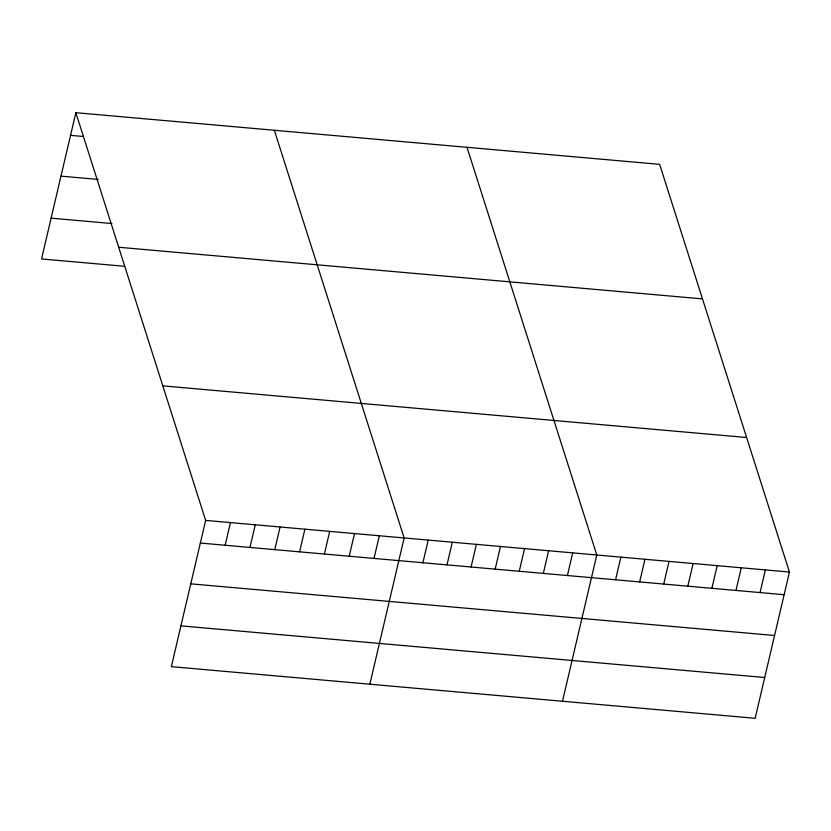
<?xml version="1.0" encoding="UTF-8"?>
<svg xmlns="http://www.w3.org/2000/svg" width="831" height="831" viewBox="0 0 831 831"><rect width="100%" height="100%" fill="white"/><g stroke="black" fill="none" stroke-linecap="round" stroke-linejoin="round"><path stroke-width="1.25" d="M75.85 112.704L205.652 520.403L171.352 666.649L755.15 718.296L789.45 572.05L659.648 164.351L75.85 112.704L41.55 258.95L124.671 266.304M225.149 545.25L230.457 522.595M249.954 547.452L255.273 524.797M274.77 549.644L280.089 526.989M299.586 551.836L304.894 529.181M324.391 554.038L329.71 531.383M349.207 556.23L354.515 533.575M374.012 558.422L379.331 535.766M369.837 684.214L404.146 537.969L274.344 130.259M422.906 562.753L428.225 540.098M446.995 564.883L452.303 542.228M471.073 567.012L476.392 544.357M495.151 569.142L500.47 546.486M519.24 571.271L524.548 548.616M543.318 573.4L548.637 550.745M567.396 575.53L572.715 552.875M562.494 701.26L596.793 555.004L467.001 147.305M615.563 579.799L620.882 557.144M639.641 581.929L644.96 559.273M663.73 584.058L669.038 561.403M687.808 586.187L693.127 563.532M711.887 588.317L717.205 565.662M735.975 590.446L741.283 567.791M760.053 592.576L765.372 569.921M70.542 135.36L82.944 136.45M60.975 176.141L98.193 179.434M51.117 218.158L111.905 223.539M118.688 247.243L702.486 298.89M162.814 385.864L746.612 437.511M205.652 520.403L789.45 572.05M200.333 543.058L784.132 594.705M190.766 583.84L774.575 635.497M180.919 625.868L764.717 677.514"/></g></svg>
